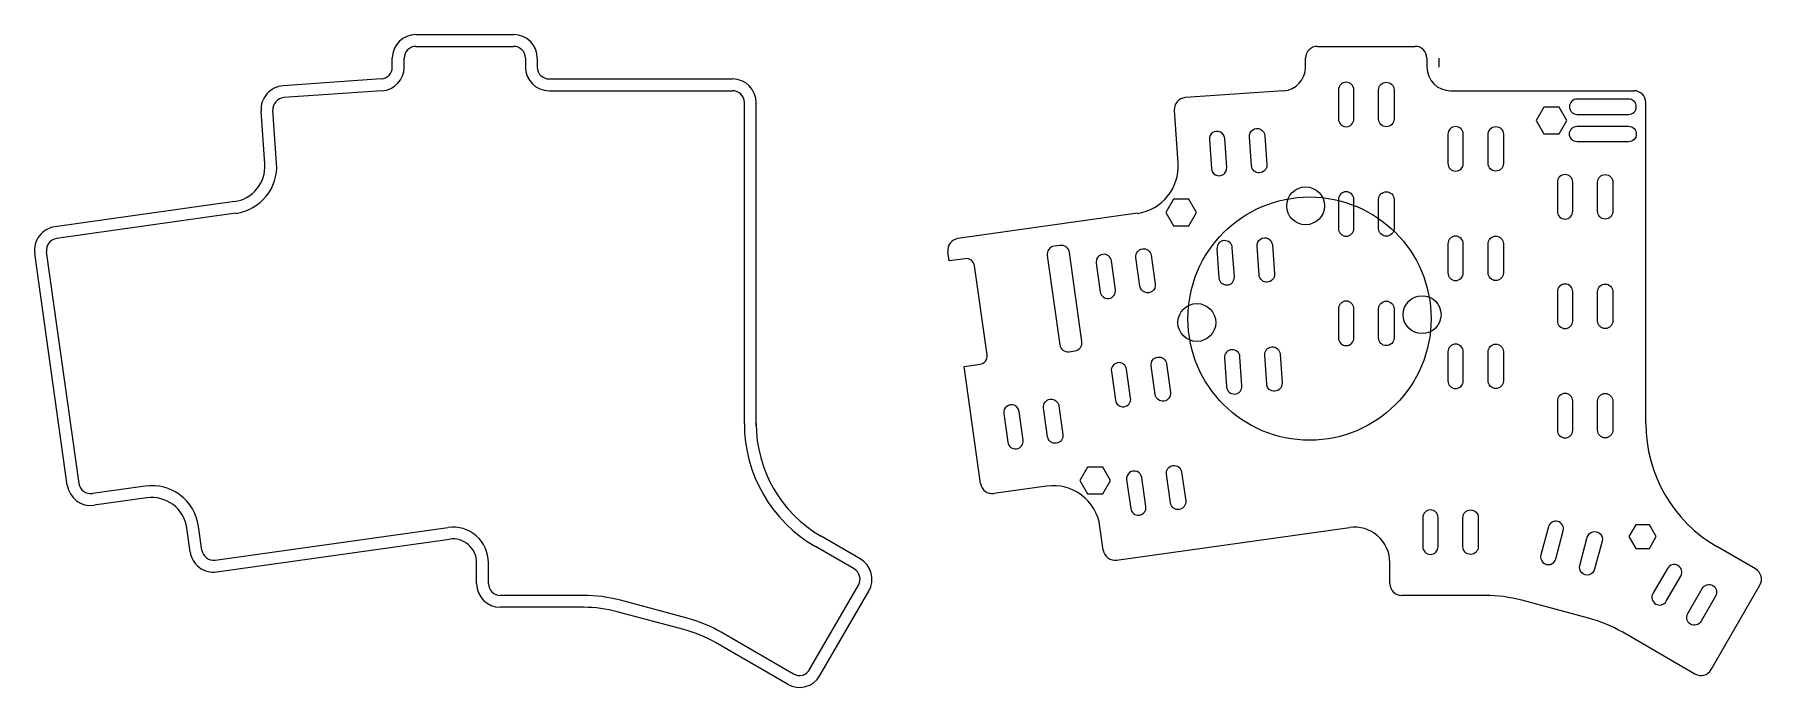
# Model space of a CAD drawing. Header units: inches. Extents: x -4 to 288, y -3 to 107.
import ezdxf

# ---------------------------------------------------------------- set-up
doc = ezdxf.new("R2010")
doc.units = ezdxf.units.IN
doc.header["$MEASUREMENT"] = 0
doc.layers.get('0').update_dxf_attribs({"color": 1})
doc.layers.add('OUTLINE_CASE', color=5, linetype='Continuous')
doc.layers.add('OUTLINE_CURVED', color=6, linetype='Continuous')

# ---------------------------------------------------------------- blocks, each defined once
blk = doc.blocks.new('switch')
for points in [[(79.21, 28.25), (79.21, 23.34, 1), (81.81, 23.34), (81.81, 28.25, 1)], [(88.6, 28.25), (88.6, 23.34, -1), (86, 23.34), (86, 28.25, -1)]]:
    blk.add_lwpolyline(points, format="xyb", close=True)

msp = doc.modelspace()

# ---------------------------------------------------------------- linework, layer by layer
at = {"layer": 'OUTLINE_CASE'}
for p, q in [((60.38, 107.48), (76.88, 107.48)), ((56.38, 101.97), (56.38, 103.48)), ((80.88, 103.48), (80.88, 101.98)), ((233.25, 103.48), (233.25, 101.98)), ((54.52, 99.98), (37.91, 98.82)), ((82.88, 99.98), (113.88, 99.98)), ((34.83, 85.61), (34.2, 94.55)), ((117.88, 41.45), (117.88, 95.98)), ((29.68, 79.25), (-0.65, 74.99)), ((1.44, 31.36), (-4.06, 70.47)), ((14.87, 29.21), (5.96, 27.95)), ((22.21, 20.09), (21.65, 24.1)), ((26.73, 16.69), (66.07, 22.22)), ((135.44, 18.92), (128.88, 22.7)), ((70.63, 14.71), (70.63, 18.26)), ((128.65, -0.83), (136.9, 13.45))]:
    msp.add_line(p, q, dxfattribs=at)
msp.add_lwpolyline([(123.19, -2.3), (110.99, 4.74, 0.065545), (105.68, 6.94), (94.41, 9.96, 0.065542), (88.71, 10.71), (74.63, 10.71)], format="xyb", dxfattribs=at)
for centre, radius, start, end in [((60.38, 103.48), 4, 90, 180), ((76.88, 103.48), 4, 0, 90), ((54.38, 101.97), 2, 274.0001, 0), ((82.88, 101.98), 2, 180, 270), ((113.88, 95.98), 4, 0, 90), ((38.19, 94.82), 4, 94.0001, 184.0001), ((28.84, 85.19), 6, 277.9998, 4.0001), ((-0.1, 71.03), 4, 97.9998, 187.9998), ((139.88, 41.76), 22, 180, 240), ((5.4, 31.91), 4, 187.9998, 277.9988), ((15.71, 23.26), 6, 7.9995, 97.9988), ((66.63, 18.26), 4, 0, 97.9998), ((26.17, 20.65), 4, 187.9995, 277.9998), ((133.44, 15.45), 4, 330, 60), ((74.63, 14.71), 4, 180, 270), ((125.19, 1.17), 4, 240, 330)]:
    msp.add_arc(centre, radius, start, end, dxfattribs=at)
at = {"layer": 'OUTLINE_CURVED'}
for p, q in [((60.38, 105.48), (76.88, 105.48)), ((212.75, 105.48), (229.25, 105.48)), ((58.38, 101.97), (58.38, 103.48)), ((78.88, 103.48), (78.88, 101.98)), ((210.75, 101.97), (210.75, 103.48)), ((231.25, 103.48), (231.25, 101.98)), ((54.66, 97.98), (38.05, 96.82)), ((82.88, 97.98), (113.88, 97.98)), ((207.02, 97.98), (190.42, 96.82)), ((235.25, 97.98), (266.25, 97.98)), ((36.82, 85.75), (36.2, 94.69)), ((115.88, 41.76), (115.88, 95.98)), ((189.18, 85.75), (188.56, 94.69)), ((268.25, 41.76), (268.25, 95.98)), ((29.95, 77.27), (-0.37, 73.01)), ((182.32, 77.27), (151.99, 73.01)), ((3.42, 31.64), (-2.08, 70.75)), ((150.5, 69.22), (150.29, 70.75)), ((155.78, 31.64), (153.01, 51.39)), ((14.59, 31.19), (5.68, 29.93)), ((166.96, 31.19), (158.04, 29.93)), ((24.19, 20.37), (23.63, 24.38)), ((26.45, 18.67), (65.79, 24.2)), ((176.55, 20.37), (175.99, 24.38)), ((178.81, 18.67), (218.16, 24.2)), ((134.44, 17.19), (127.88, 20.97)), ((286.8, 17.19), (280.25, 20.97)), ((72.63, 14.71), (72.63, 18.26)), ((224.99, 14.71), (224.99, 18.26)), ((126.92, 0.17), (135.17, 14.45)), ((279.28, 0.17), (287.53, 14.45))]:
    msp.add_line(p, q, dxfattribs=at)
for points in [[(265.35, 96.58), (256.64, 96.58, 1), (256.64, 93.98), (265.35, 93.98, 1)], [(265.35, 89.37), (256.64, 89.37, -1), (256.64, 91.97), (265.35, 91.97, -1)], [(169.18, 55.08, 0.414214), (170.76, 53.89), (171.75, 54.03, 0.414214), (172.94, 55.61), (170.83, 70.66, 0.414214), (169.25, 71.85), (168.26, 71.71, 0.414214), (167.07, 70.13)]]:
    msp.add_lwpolyline(points, format="xyb", close=True, dxfattribs=at)
for points in [[(251.03, 95.23), (249.73, 92.98), (251.03, 90.73), (253.62, 90.73), (254.92, 92.98), (253.62, 95.23)], [(188.4, 79.65), (187.1, 77.4), (188.4, 75.15), (190.99, 75.15), (192.29, 77.4), (190.99, 79.65)], [(173.9, 34.4), (172.6, 32.15), (173.9, 29.9), (176.49, 29.9), (177.79, 32.15), (176.49, 34.4)], [(266.54, 24.65), (265.39, 22.65), (266.54, 20.65), (268.85, 20.65), (270, 22.65), (268.85, 24.65)]]:
    msp.add_lwpolyline(points, close=True, dxfattribs=at)
for points in [[(153.01, 51.39), (155.72, 51.77, 0.414214), (156.91, 53.35), (154.8, 68.41, 0.414214), (153.22, 69.6), (150.5, 69.22)], [(124.19, -0.57), (111.99, 6.48, 0.065545), (106.2, 8.87), (94.93, 11.89, 0.065542), (88.71, 12.71), (74.63, 12.71)], [(276.55, -0.57), (264.35, 6.48, 0.065545), (258.56, 8.87), (247.29, 11.89, 0.065542), (241.08, 12.71), (226.99, 12.71)]]:
    msp.add_lwpolyline(points, format="xyb", dxfattribs=at)
for centre, radius in [((211.41, 59.48), 20.55), ((210.75, 78.53), 3.2), ((192.37, 58.82), 3.2), ((230.44, 60.15), 3.2)]:
    msp.add_circle(centre, radius, dxfattribs=at)
for centre, radius, start, end in [((60.38, 103.48), 2, 90, 180), ((76.88, 103.48), 2, 0, 90), ((212.75, 103.48), 2, 90, 180), ((229.25, 103.48), 2, 0, 90), ((54.38, 101.97), 4, 274.0001, 0), ((82.88, 101.98), 4, 180, 270), ((206.75, 101.97), 4, 274.0001, 0), ((235.25, 101.98), 4, 180, 270), ((38.19, 94.82), 2, 94.0001, 184.0001), ((113.88, 95.98), 2, 0, 90), ((190.55, 94.82), 2, 94.0001, 184.0001), ((266.25, 95.98), 2, 0, 90), ((28.84, 85.19), 8, 277.9998, 4.0001), ((181.2, 85.19), 8, 277.9998, 4.0001), ((-0.1, 71.03), 2, 97.9998, 187.9998), ((152.27, 71.03), 2, 97.9998, 187.9998), ((139.88, 41.76), 24, 180, 240), ((292.25, 41.76), 24, 180, 240), ((5.4, 31.91), 2, 187.9998, 277.9988), ((15.71, 23.26), 8, 7.9995, 97.9988), ((157.77, 31.91), 2, 187.9998, 277.9988), ((168.07, 23.26), 8, 7.9995, 97.9988), ((66.63, 18.26), 6, 0, 97.9998), ((218.99, 18.26), 6, 0, 97.9998), ((26.17, 20.65), 2, 187.9995, 277.9998), ((178.53, 20.65), 2, 187.9995, 277.9998), ((74.63, 14.71), 2, 180, 270), ((133.44, 15.45), 2, 330, 60), ((226.99, 14.71), 2, 180, 270), ((285.8, 15.45), 2, 330, 60), ((125.19, 1.17), 2, 240, 330), ((277.55, 1.17), 2, 240, 330)]:
    msp.add_arc(centre, radius, start, end, dxfattribs=at)

# ---------------------------------------------------------------- block references
for p in [(137.09, 69.87), (155.59, 62.37), (174.09, 54.27), (137.09, 51.37), (155.59, 43.87), (174.09, 35.77), (137.09, 32.88), (155.59, 25.62), (174.09, 17.29), (151.34, -2.39)]:
    msp.add_blockref('switch', p)
for p, rotation in [((117.43, 56.03), 4.000064641173945), ((118.72, 37.56), 4.000064641173945), ((100.84, 29.87), 7.999818043628953), ((103.41, 11.57), 7.999818043628953), ((120.01, 19.14), 4.000064641173945), ((85.23, 4.45), 7.999818043628953), ((105.99, -6.75), 7.999818043628953), ((167.97, 17.51), 345.000338842909), ((189.19, 32.43), 329.9999667294477)]:
    msp.add_blockref('switch', p, dxfattribs=dict(rotation=rotation))

doc.saveas('drawing.dxf')
